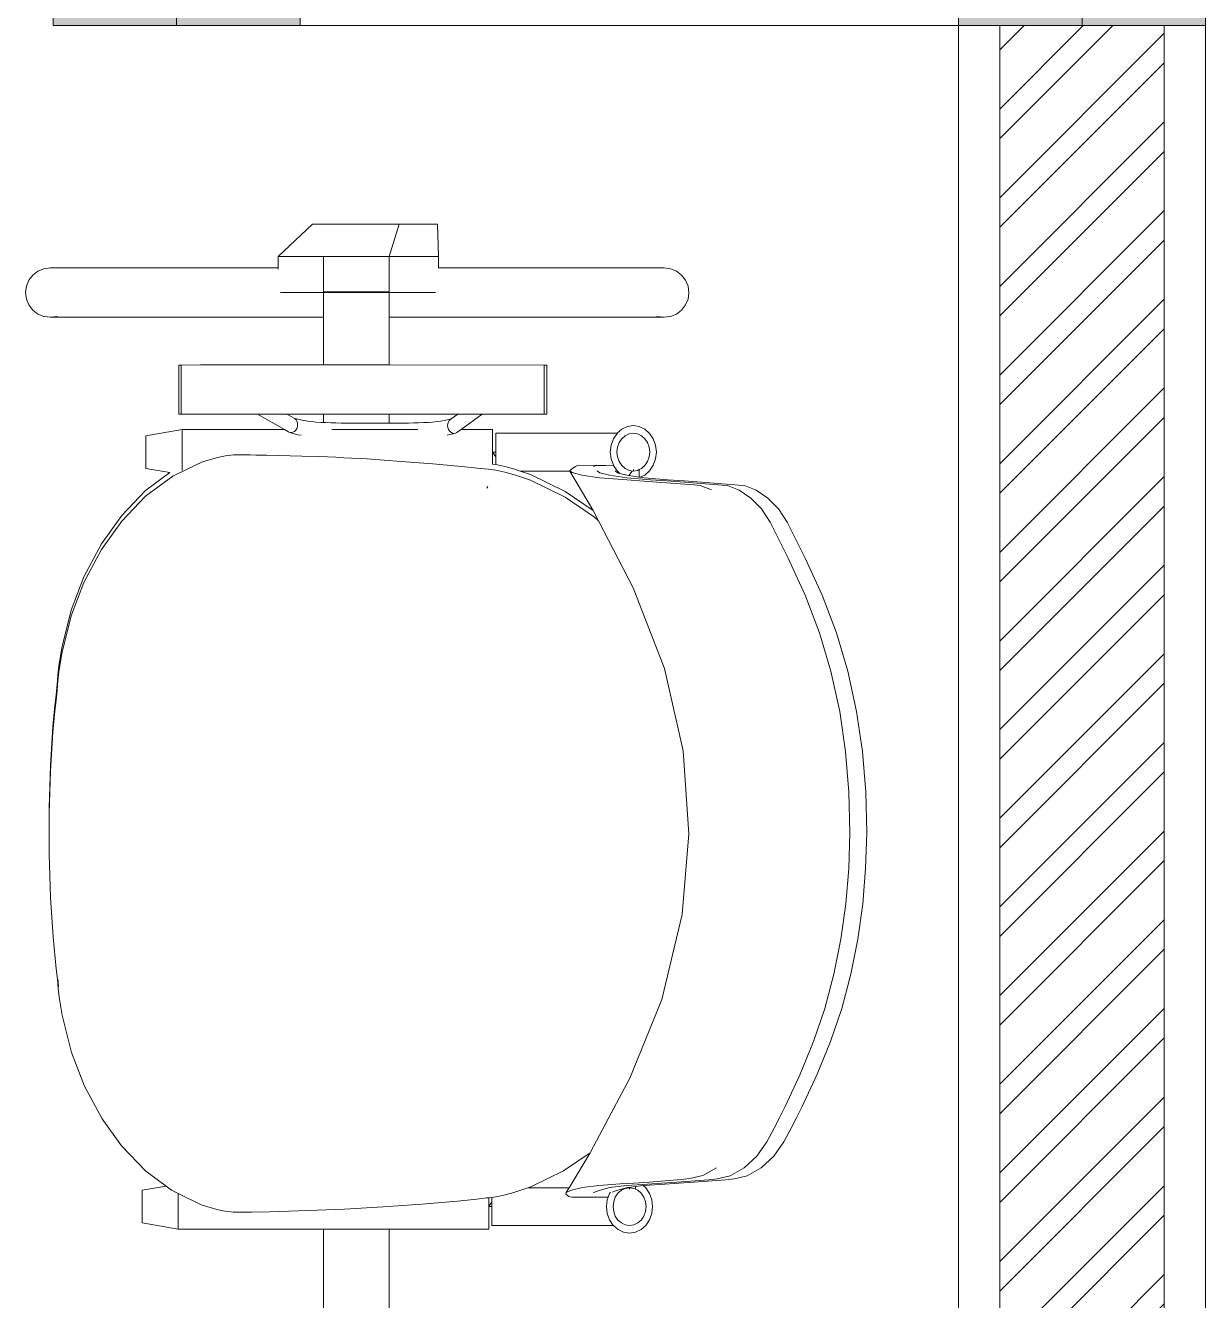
# Model space of a CAD drawing. Header units: millimetres. Extents: x -280308 to 6402717, y -14 to 2073074.
# Drawn here: x -20584 to -19867, y 638798 to 639573 of the extents above; entities that cross this region are included whole.
import ezdxf

# ---------------------------------------------------------------- set-up
doc = ezdxf.new("R2010")
doc.units = ezdxf.units.MM
doc.layers.get('0').update_dxf_attribs({"lineweight": 0})
for name, color, linetype, lineweight in [('A-ALINE-1', 91, 'Continuous', 20), ('A-ALINE-3', 111, 'Continuous', 15), ('A-ALINE-6', 117, 'Continuous', 9), ('A-FURN-EQPM', 177, 'Continuous', 0)]:
    doc.layers.add(name, color=color, linetype=linetype, lineweight=lineweight)
doc.layers.add('A-FILL-1', color=7, linetype='Continuous', lineweight=0, true_color=0x454545)

# ---------------------------------------------------------------- blocks, each defined once
blk = doc.blocks.new('A$Ccf87384a')
blk.add_wipeout([(-75, 75), (75, 75), (75, -75), (-75, -75)])
blk.add_wipeout([(-75, -75), (-75, 75), (75, 75), (75, -75)])
at = {"layer": 'A-FILL-1', "ltscale": 0.25}
h = blk.add_hatch(color=256, dxfattribs=at)
h.dxf.hatch_style = 1
h.paths.add_polyline_path([(-75, -75), (-75, 75), (75, 75), (75, -75)])
at = {"layer": 'A-ALINE-1'}
blk.add_lwpolyline([(-75, -75), (-75, 75), (75, 75), (75, -75)], close=True, dxfattribs=at)
at = {"layer": 'A-FILL-1', "ltscale": 0.25}
for p, q in [((0, 75), (0, -75)), ((-75, 0), (75, 0))]:
    blk.add_line(p, q, dxfattribs=at)
blk = doc.blocks.new('A$C52fb07ff')
at = {"ltscale": 0.25}
blk.add_blockref('A$Ccf87384a', (25522.8, -9296.96), dxfattribs=at)
at = {"layer": 'A-ALINE-6'}
blk.add_lwpolyline([(25997.8, -9221.96), (25597.8, -9221.96), (25597.8, -9371.96), (25997.8, -9371.96)], close=True, dxfattribs=at)
at = {"ltscale": 0.25}
blk.add_blockref('A$Ccf87384a', (26072.8, -9296.96), dxfattribs=at)
at = {"layer": 'A-FILL-1', "ltscale": 0.25}
h = blk.add_hatch(dxfattribs=at)
h.set_pattern_fill('ANSI32', color=256, scale=4, angle=180)
h.set_pattern_definition([(225, (130700.98, -42918.705), (26.940768, -26.940768), []), (225, (130683.02, -42918.705), (26.940768, -26.940768), [])])
h.paths.add_polyline_path([(26022.8, -9371.96), (26022.8, -19521.96), (26122.8, -19521.96), (26122.8, -9371.96)])
at = {"layer": 'A-ALINE-3', "linetype": 'Continuous'}
blk.add_lwpolyline([(26022.8, -9371.96), (26022.8, -19521.96), (26122.8, -19521.96), (26122.8, -9371.96)], close=True, dxfattribs=at)
at = {"layer": 'A-ALINE-6'}
blk.add_lwpolyline([(25997.8, -9371.96), (25997.8, -19521.96), (26147.8, -19521.96), (26147.8, -9371.96)], close=True, dxfattribs=at)
blk = doc.blocks.new('A$C3a0a0d7c')
at = {"color": 0, "linetype": 'ByBlock', "lineweight": -2}
for p, q in [((-0.09673, 1.813), (-0.07584, 1.83252)), ((-0.07584, 1.83252), (-0.02318, 1.83252)), ((-0.02924, 1.813), (-0.02318, 1.83252)), ((-0.02318, 1.83252), (0, 1.83252)), ((0.00058, 1.813), (0, 1.83252)), ((-0.23912, 1.80549), (-0.24273, 1.80399)), ((-0.23524, 1.806), (-0.23912, 1.80549)), ((-0.23524, 1.806), (-0.09673, 1.806)), ((-0.09673, 1.806), (-0.09673, 1.813)), ((-0.06924, 1.813), (-0.09673, 1.813)), ((-0.09673, 1.80536), (-0.09673, 1.806)), ((-0.02924, 1.813), (-0.06924, 1.813)), ((-0.06924, 1.79152), (-0.06924, 1.813)), ((-0.02924, 1.79152), (-0.02924, 1.813)), ((0.00058, 1.813), (-0.02924, 1.813)), ((0.00058, 1.806), (0.00047, 1.806)), ((0.00058, 1.806), (0.00058, 1.813)), ((0.00058, 1.806), (0.13776, 1.806)), ((0.13776, 1.806), (0.14164, 1.80549)), ((0.14164, 1.80549), (0.14525, 1.80399)), ((-0.24822, 1.7985), (-0.24971, 1.79488)), ((-0.24584, 1.80161), (-0.24822, 1.7985)), ((-0.24273, 1.80399), (-0.24584, 1.80161)), ((0.00058, 1.80399), (0.00058, 1.80407)), ((0.14525, 1.80399), (0.14835, 1.80161)), ((0.14835, 1.80161), (0.15073, 1.7985)), ((0.15073, 1.7985), (0.15223, 1.79488)), ((-0.24971, 1.79488), (-0.25022, 1.791)), ((-0.25022, 1.791), (-0.24971, 1.78712)), ((-0.06924, 1.791), (-0.0954, 1.791)), ((-0.02924, 1.79152), (-0.06924, 1.79152)), ((-0.06924, 1.791), (-0.06924, 1.79152)), ((-0.02924, 1.791), (-0.06924, 1.791)), ((-0.06924, 1.776), (-0.06924, 1.791)), ((-0.02924, 1.791), (-0.02924, 1.79152)), ((-0.02924, 1.776), (-0.02924, 1.791)), ((-0.00114, 1.791), (-0.02924, 1.791)), ((0.15223, 1.79488), (0.15274, 1.791)), ((0.15274, 1.791), (0.15223, 1.78712)), ((-0.24971, 1.78712), (-0.24822, 1.7835)), ((-0.24822, 1.7835), (-0.24584, 1.78039)), ((0.15073, 1.7835), (0.14835, 1.78039)), ((0.15223, 1.78712), (0.15073, 1.7835)), ((-0.24584, 1.78039), (-0.24273, 1.77801)), ((-0.24273, 1.77801), (-0.23912, 1.77651)), ((-0.23912, 1.77651), (-0.23524, 1.776)), ((-0.23859, 1.77651), (-0.23498, 1.77603)), ((-0.23498, 1.77603), (-0.23524, 1.776)), ((-0.23492, 1.776), (-0.23498, 1.77603)), ((-0.23492, 1.776), (-0.23472, 1.776)), ((-0.23472, 1.776), (-0.23085, 1.77651)), ((-0.23472, 1.776), (-0.23136, 1.77651)), ((-0.23472, 1.776), (-0.06924, 1.776)), ((-0.06924, 1.74713), (-0.06924, 1.776)), ((-0.02924, 1.74713), (-0.02924, 1.776)), ((0.13723, 1.776), (-0.02924, 1.776)), ((0.13723, 1.776), (0.13336, 1.77651)), ((0.13723, 1.776), (0.13388, 1.77651)), ((0.13723, 1.776), (0.13743, 1.776)), ((0.1375, 1.77603), (0.13743, 1.776)), ((0.14111, 1.77651), (0.1375, 1.77603)), ((0.13776, 1.776), (0.1375, 1.77603)), ((0.14164, 1.77651), (0.13776, 1.776)), ((0.14525, 1.77801), (0.14164, 1.77651)), ((0.14835, 1.78039), (0.14525, 1.77801)), ((-0.15713, 1.74702), (-0.15709, 1.74702)), ((-0.15713, 1.71712), (-0.15713, 1.74702)), ((-0.15691, 1.74701), (-0.15709, 1.74702)), ((-0.15691, 1.74701), (-0.15677, 1.74701)), ((-0.15677, 1.74701), (-0.15659, 1.74701)), ((-0.15594, 1.74701), (-0.15659, 1.74701)), ((-0.15594, 1.74701), (-0.15567, 1.74701)), ((-0.14384, 1.74705), (-0.15567, 1.74701)), ((-0.15567, 1.71713), (-0.15567, 1.74701)), ((-0.06924, 1.74713), (-0.14384, 1.74705)), ((-0.02924, 1.74713), (-0.06924, 1.74713)), ((0.06477, 1.74702), (-0.02924, 1.74713)), ((0.06477, 1.74702), (0.06534, 1.74702)), ((0.06477, 1.71712), (0.06477, 1.74702)), ((0.06534, 1.74702), (0.06583, 1.74701)), ((0.06616, 1.747), (0.06583, 1.74701)), ((0.06616, 1.747), (0.0662, 1.74701)), ((0.0662, 1.74701), (0.06644, 1.74701)), ((0.06644, 1.74701), (0.06651, 1.74701)), ((0.06651, 1.71711), (0.06651, 1.74701)), ((-0.15709, 1.71712), (-0.15713, 1.71712)), ((-0.15709, 1.71712), (-0.15702, 1.71712)), ((-0.15702, 1.71712), (-0.15691, 1.71713)), ((-0.15691, 1.71713), (-0.15677, 1.71711)), ((-0.15677, 1.71711), (-0.15659, 1.71713)), ((-0.15659, 1.71713), (-0.15641, 1.71711)), ((-0.15641, 1.71711), (-0.15617, 1.71713)), ((-0.15617, 1.71713), (-0.15594, 1.71711)), ((-0.15594, 1.71711), (-0.15567, 1.71713)), ((-0.15567, 1.71713), (-0.15542, 1.71711)), ((-0.15542, 1.71711), (-0.15431, 1.71711)), ((-0.15431, 1.71711), (-0.14384, 1.71715)), ((-0.14384, 1.71715), (-0.14249, 1.71713)), ((-0.14249, 1.71713), (-0.12429, 1.71719)), ((-0.12429, 1.71719), (-0.12323, 1.71716)), ((-0.12323, 1.71716), (-0.10936, 1.7172)), ((-0.10936, 1.7172), (-0.10932, 1.71718)), ((-0.10932, 1.71718), (-0.1044, 1.71721)), ((-0.10932, 1.71718), (-0.09292, 1.7078)), ((-0.10362, 1.71719), (-0.1044, 1.71721)), ((-0.10362, 1.71719), (-0.09146, 1.71722)), ((-0.09146, 1.71722), (-0.09142, 1.7172)), ((-0.09142, 1.7172), (-0.08425, 1.71723)), ((-0.09142, 1.7172), (-0.08705, 1.7147)), ((-0.08705, 1.7147), (-0.08634, 1.71443)), ((-0.08705, 1.7147), (-0.08664, 1.71447)), ((-0.08664, 1.71447), (-0.0859, 1.71378)), ((-0.08634, 1.71443), (-0.08485, 1.71401)), ((-0.0859, 1.71378), (-0.08534, 1.71288)), ((-0.08534, 1.71288), (-0.08501, 1.7118)), ((-0.08485, 1.71401), (-0.08309, 1.71361)), ((-0.08376, 1.7172), (-0.08425, 1.71723)), ((-0.08376, 1.7172), (-0.06924, 1.71723)), ((-0.08309, 1.71361), (-0.08106, 1.71325)), ((-0.08106, 1.71325), (-0.07879, 1.71291)), ((-0.07879, 1.71291), (-0.0763, 1.71262)), ((-0.0763, 1.71262), (-0.07363, 1.71236)), ((-0.06924, 1.71206), (-0.06924, 1.71723)), ((-0.06924, 1.71723), (-0.06394, 1.71723)), ((-0.06374, 1.71721), (-0.06394, 1.71723)), ((-0.06374, 1.71721), (-0.04366, 1.71721)), ((-0.04366, 1.71721), (-0.04357, 1.71724)), ((-0.02924, 1.71723), (-0.04357, 1.71724)), ((-0.02924, 1.71176), (-0.02924, 1.71723)), ((-0.02924, 1.71723), (-0.02361, 1.71721)), ((-0.02361, 1.71721), (-0.02322, 1.71723)), ((-0.02322, 1.71723), (-0.00369, 1.7172)), ((-0.00369, 1.7172), (-0.00301, 1.71722)), ((0.01232, 1.71718), (-0.00301, 1.71722)), ((-0.00291, 1.71236), (-0.00037, 1.71262)), ((-0.00037, 1.71262), (0.00197, 1.71291)), ((0.00197, 1.71291), (0.00409, 1.71325)), ((0.00409, 1.71325), (0.00595, 1.71361)), ((0.00595, 1.71361), (0.00755, 1.71401)), ((0.0072, 1.71332), (0.00663, 1.71241)), ((0.00794, 1.714), (0.0072, 1.71332)), ((0.00755, 1.71401), (0.00825, 1.71423)), ((0.00794, 1.714), (0.00825, 1.71423)), ((0.00825, 1.71423), (0.01232, 1.71718)), ((0.01235, 1.7172), (0.01232, 1.71718)), ((0.01235, 1.7172), (0.01602, 1.71718)), ((0.01437, 1.7078), (0.02727, 1.71716)), ((0.01602, 1.71718), (0.01698, 1.7172)), ((0.02727, 1.71716), (0.01698, 1.7172)), ((0.02731, 1.71718), (0.02727, 1.71716)), ((0.03541, 1.71715), (0.02731, 1.71718)), ((0.03541, 1.71715), (0.03666, 1.71717)), ((0.03666, 1.71717), (0.0544, 1.71712)), ((0.0544, 1.71712), (0.05593, 1.71714)), ((0.05593, 1.71714), (0.0633, 1.7171)), ((0.0633, 1.7171), (0.06409, 1.7171)), ((0.06469, 1.7171), (0.06409, 1.7171)), ((0.06477, 1.71712), (0.06469, 1.7171)), ((0.06477, 1.71712), (0.06526, 1.7171)), ((0.06526, 1.7171), (0.06534, 1.71712)), ((0.06534, 1.71712), (0.06577, 1.7171)), ((0.06577, 1.7171), (0.06583, 1.71711)), ((0.06583, 1.71711), (0.06616, 1.7171)), ((0.06616, 1.7171), (0.0662, 1.71711)), ((0.0662, 1.71711), (0.06644, 1.71711)), ((0.06644, 1.71711), (0.06651, 1.71711)), ((-0.15513, 1.7078), (-0.17713, 1.704)), ((-0.09292, 1.7078), (-0.15513, 1.7078)), ((-0.15513, 1.68288), (-0.15513, 1.7078)), ((-0.09292, 1.7078), (-0.09054, 1.70644)), ((-0.08967, 1.70603), (-0.09054, 1.70644)), ((-0.08872, 1.70593), (-0.08967, 1.70603)), ((-0.08967, 1.70603), (-0.08839, 1.70555)), ((-0.08776, 1.70613), (-0.08872, 1.70593)), ((-0.08839, 1.70555), (-0.0868, 1.7051)), ((-0.08686, 1.70662), (-0.08776, 1.70613)), ((-0.08608, 1.70738), (-0.08686, 1.70662)), ((-0.0868, 1.7051), (-0.0849, 1.70468)), ((-0.08547, 1.70835), (-0.08608, 1.70738)), ((-0.08507, 1.70946), (-0.08547, 1.70835)), ((-0.08491, 1.71064), (-0.08507, 1.70946)), ((-0.08501, 1.7118), (-0.08491, 1.71064)), ((-0.07363, 1.71236), (-0.07079, 1.71214)), ((-0.07079, 1.71214), (-0.06924, 1.71206)), ((-0.06924, 1.71206), (-0.06782, 1.71198)), ((-0.06475, 1.71185), (-0.06782, 1.71198)), ((-0.06475, 1.71185), (-0.06171, 1.71179)), ((-0.012, 1.7078), (-0.06419, 1.7078)), ((-0.06171, 1.71179), (-0.05844, 1.71176)), ((-0.05844, 1.71176), (-0.02924, 1.71176)), ((-0.02924, 1.71176), (-0.0175, 1.71176)), ((-0.0175, 1.71176), (-0.01434, 1.71179)), ((-0.01434, 1.71179), (-0.01142, 1.71185)), ((-0.01142, 1.71185), (-0.00847, 1.71198)), ((-0.00847, 1.71198), (-0.00562, 1.71215)), ((-0.00562, 1.71215), (-0.00291, 1.71236)), ((0.0063, 1.71134), (0.0062, 1.71018)), ((0.0062, 1.71018), (0.00636, 1.709)), ((0.00663, 1.71241), (0.0063, 1.71134)), ((0.00636, 1.709), (0.00676, 1.70789)), ((0.00676, 1.70789), (0.00738, 1.70692)), ((0.00738, 1.70692), (0.00816, 1.70616)), ((0.00782, 1.70469), (0.00954, 1.70511)), ((0.00816, 1.70616), (0.00906, 1.70566)), ((0.00906, 1.70566), (0.01003, 1.70546)), ((0.00954, 1.70511), (0.01098, 1.70557)), ((0.01003, 1.70546), (0.01098, 1.70557)), ((0.01098, 1.70557), (0.01186, 1.70598)), ((0.01186, 1.70598), (0.01437, 1.7078)), ((0.03354, 1.7078), (0.01437, 1.7078)), ((0.03354, 1.7078), (0.03354, 1.68678)), ((0.10924, 1.7056), (0.03541, 1.7056)), ((0.03541, 1.68656), (0.03541, 1.7056)), ((0.10911, 1.70548), (0.10689, 1.70215)), ((0.10924, 1.7056), (0.10911, 1.70548)), ((0.11201, 1.70804), (0.10924, 1.7056)), ((0.11539, 1.70965), (0.11201, 1.70804)), ((0.11642, 1.70521), (0.11401, 1.70406)), ((0.11901, 1.7102), (0.11539, 1.70965)), ((0.11901, 1.7056), (0.11642, 1.70521)), ((0.12263, 1.70965), (0.11901, 1.7102)), ((0.1216, 1.70521), (0.11901, 1.7056)), ((0.12401, 1.70406), (0.1216, 1.70521)), ((0.12601, 1.70804), (0.12263, 1.70965)), ((0.12891, 1.70548), (0.12601, 1.70804)), ((0.13113, 1.70215), (0.12891, 1.70548)), ((-0.17713, 1.68419), (-0.17713, 1.704)), ((-0.0849, 1.70468), (-0.08285, 1.7043)), ((0.00587, 1.7043), (0.00782, 1.70469)), ((0.10549, 1.69827), (0.10501, 1.6941)), ((0.10689, 1.70215), (0.10549, 1.69827)), ((0.10935, 1.69708), (0.10901, 1.6941)), ((0.11035, 1.69985), (0.10935, 1.69708)), ((0.11194, 1.70223), (0.11035, 1.69985)), ((0.11401, 1.70406), (0.11194, 1.70223)), ((0.12608, 1.70223), (0.12401, 1.70406)), ((0.12767, 1.69985), (0.12608, 1.70223)), ((0.12867, 1.69708), (0.12767, 1.69985)), ((0.12901, 1.6941), (0.12867, 1.69708)), ((0.13253, 1.69827), (0.13113, 1.70215)), ((0.13301, 1.6941), (0.13253, 1.69827)), ((-0.13356, 1.6908), (-0.14269, 1.68819)), ((-0.12882, 1.69175), (-0.13356, 1.6908)), ((-0.12397, 1.69245), (-0.12882, 1.69175)), ((-0.11888, 1.69241), (-0.12397, 1.69245)), ((-0.11379, 1.69236), (-0.11888, 1.69241)), ((-0.11026, 1.69231), (-0.11379, 1.69236)), ((-0.10357, 1.69221), (-0.11026, 1.69231)), ((-0.08238, 1.6917), (-0.10357, 1.69221)), ((-0.072, 1.69134), (-0.08238, 1.6917)), ((-0.06681, 1.69113), (-0.072, 1.69134)), ((-0.06162, 1.69091), (-0.06681, 1.69113)), ((-0.05688, 1.69069), (-0.06162, 1.69091)), ((-0.05215, 1.69045), (-0.05688, 1.69069)), ((-0.04272, 1.68994), (-0.05215, 1.69045)), ((-0.022, 1.68846), (-0.04272, 1.68994)), ((0.03541, 1.6941), (0.03354, 1.6941)), ((0.03541, 1.69112), (0.03354, 1.6941)), ((0.10501, 1.6941), (0.10549, 1.68993)), ((0.10549, 1.68993), (0.10689, 1.68605)), ((0.10901, 1.6941), (0.10935, 1.69112)), ((0.10935, 1.69112), (0.11035, 1.68835)), ((0.12767, 1.68835), (0.12867, 1.69112)), ((0.12867, 1.69112), (0.12901, 1.6941)), ((0.13113, 1.68605), (0.13253, 1.68993)), ((0.13253, 1.68993), (0.13301, 1.6941)), ((-0.17737, 1.67068), (-0.16258, 1.68168)), ((-0.16258, 1.68168), (-0.17713, 1.68419)), ((-0.16258, 1.68168), (-0.16254, 1.68171)), ((-0.16082, 1.67955), (-0.15206, 1.68373)), ((-0.15206, 1.68373), (-0.14269, 1.68819)), ((-0.022, 1.68846), (-0.00282, 1.68692)), ((-0.00282, 1.68692), (0.01665, 1.68519)), ((0.02605, 1.68419), (0.01665, 1.68519)), ((0.03078, 1.68365), (0.02605, 1.68419)), ((0.03553, 1.6831), (0.03078, 1.68365)), ((0.03354, 1.68671), (0.03354, 1.68678)), ((0.03541, 1.68656), (0.03354, 1.68678)), ((0.03553, 1.68655), (0.03541, 1.68656)), ((0.04091, 1.68536), (0.03553, 1.68655)), ((0.04091, 1.68191), (0.03553, 1.6831)), ((0.04621, 1.68394), (0.04091, 1.68536)), ((0.04621, 1.68049), (0.04091, 1.68191)), ((0.05019, 1.6826), (0.04621, 1.68394)), ((0.05661, 1.68044), (0.05019, 1.6826)), ((0.05019, 1.6826), (0.08048, 1.6826)), ((0.08042, 1.6827), (0.08104, 1.68338)), ((0.08195, 1.68165), (0.08042, 1.6827)), ((0.08048, 1.6826), (0.08042, 1.6827)), ((0.09457, 1.65866), (0.08048, 1.6826)), ((0.08104, 1.68338), (0.08228, 1.68431)), ((0.08781, 1.68006), (0.08195, 1.68165)), ((0.08228, 1.68431), (0.08387, 1.68528)), ((0.08387, 1.68528), (0.08553, 1.68606)), ((0.09634, 1.68601), (0.08553, 1.68606)), ((0.09475, 1.68528), (0.09634, 1.68601)), ((0.09634, 1.68601), (0.09645, 1.68606)), ((0.10222, 1.68599), (0.09634, 1.68601)), ((0.10691, 1.68601), (0.09645, 1.68606)), ((0.09715, 1.68259), (0.09711, 1.68263)), ((0.09863, 1.68157), (0.09715, 1.68259)), ((0.1045, 1.67998), (0.09863, 1.68157)), ((0.10689, 1.68605), (0.10691, 1.68601)), ((0.10691, 1.68601), (0.10911, 1.68272)), ((0.10935, 1.68157), (0.10788, 1.68263)), ((0.10911, 1.68272), (0.11088, 1.68115)), ((0.11088, 1.68115), (0.10935, 1.68157)), ((0.11035, 1.68835), (0.11194, 1.68597)), ((0.11194, 1.68597), (0.11401, 1.68414)), ((0.11401, 1.68414), (0.11642, 1.68299)), ((0.11823, 1.68242), (0.11631, 1.6798)), ((0.11642, 1.68299), (0.11901, 1.6826)), ((0.11901, 1.6826), (0.11901, 1.68348)), ((0.11901, 1.6826), (0.1216, 1.68299)), ((0.1216, 1.68299), (0.12263, 1.68348)), ((0.12263, 1.68348), (0.12401, 1.68414)), ((0.12263, 1.67883), (0.12263, 1.68348)), ((0.12401, 1.68414), (0.12608, 1.68597)), ((0.12601, 1.68016), (0.12891, 1.68272)), ((0.12608, 1.68597), (0.12767, 1.68835)), ((0.12891, 1.68272), (0.13113, 1.68605)), ((-0.17737, 1.66723), (-0.16082, 1.67955)), ((0.05661, 1.67699), (0.04621, 1.68049)), ((0.07765, 1.67016), (0.05661, 1.68044)), ((0.07765, 1.66671), (0.05661, 1.67699)), ((0.09839, 1.67845), (0.08781, 1.68006)), ((0.11273, 1.67736), (0.09839, 1.67845)), ((0.11507, 1.67837), (0.1045, 1.67998)), ((0.11515, 1.67998), (0.11088, 1.68115)), ((0.12269, 1.67668), (0.11273, 1.67736)), ((0.12941, 1.67728), (0.11507, 1.67837)), ((0.11631, 1.6798), (0.11515, 1.67998)), ((0.12263, 1.67883), (0.11631, 1.6798)), ((0.12308, 1.67876), (0.12263, 1.67883)), ((0.13335, 1.67588), (0.12269, 1.67668)), ((0.12308, 1.67876), (0.12601, 1.68016)), ((0.12566, 1.67837), (0.12308, 1.67876)), ((0.13994, 1.67728), (0.12566, 1.67837)), ((0.13938, 1.67661), (0.12941, 1.67728)), ((0.13335, 1.67588), (0.156, 1.67412)), ((0.15003, 1.6758), (0.13938, 1.67661)), ((0.14987, 1.67661), (0.13994, 1.67728)), ((0.16049, 1.6758), (0.14987, 1.67661)), ((0.15003, 1.6758), (0.17269, 1.67404)), ((0.15957, 1.67386), (0.156, 1.67412)), ((0.16651, 1.67106), (0.15957, 1.67386)), ((0.16049, 1.6758), (0.18307, 1.67404)), ((0.17625, 1.67378), (0.17269, 1.67404)), ((0.1832, 1.67098), (0.17625, 1.67378)), ((0.18663, 1.67378), (0.18307, 1.67404)), ((0.19355, 1.67098), (0.18663, 1.67378)), ((-0.19177, 1.65556), (-0.17737, 1.67068)), ((-0.19177, 1.65211), (-0.17737, 1.66723)), ((0.03062, 1.67323), (0.02999, 1.67216)), ((0.07765, 1.67016), (0.09464, 1.65853)), ((0.07765, 1.66671), (0.09549, 1.65449)), ((0.19036, 1.66612), (0.1832, 1.67098)), ((0.19695, 1.65953), (0.19036, 1.66612)), ((0.2007, 1.66612), (0.19355, 1.67098)), ((0.20728, 1.65953), (0.2007, 1.66612)), ((0.09457, 1.65866), (0.09464, 1.65853)), ((0.09464, 1.65853), (0.09782, 1.65236)), ((0.20219, 1.65156), (0.19695, 1.65953)), ((0.21252, 1.65156), (0.20728, 1.65953)), ((-0.20411, 1.63832), (-0.19177, 1.65556)), ((-0.20411, 1.63487), (-0.19177, 1.65211)), ((0.09549, 1.65449), (0.09782, 1.65236)), ((0.09782, 1.65236), (0.11885, 1.61168)), ((0.21308, 1.62963), (0.20219, 1.65156)), ((0.22339, 1.62963), (0.21252, 1.65156)), ((-0.21476, 1.61833), (-0.20411, 1.63832)), ((-0.21476, 1.61488), (-0.20411, 1.63487)), ((0.22332, 1.6072), (0.21308, 1.62963)), ((0.23363, 1.6072), (0.22339, 1.62963)), ((-0.22248, 1.59804), (-0.21476, 1.61833)), ((-0.22248, 1.59459), (-0.21476, 1.61488)), ((0.11885, 1.61168), (0.13798, 1.56266)), ((0.23207, 1.58429), (0.22332, 1.6072)), ((0.24238, 1.58429), (0.23363, 1.6072)), ((-0.22248, 1.59804), (-0.22824, 1.57509)), ((-0.22248, 1.59459), (-0.22824, 1.57164)), ((0.23904, 1.56089), (0.23207, 1.58429)), ((0.24935, 1.56089), (0.24238, 1.58429)), ((-0.22824, 1.57509), (-0.22991, 1.56401)), ((-0.22824, 1.57164), (-0.22991, 1.56056)), ((-0.2305, 1.55843), (-0.23092, 1.55282)), ((-0.22991, 1.56401), (-0.2305, 1.55843)), ((-0.22991, 1.56056), (-0.2305, 1.55498)), ((0.13798, 1.56266), (0.1493, 1.51262)), ((0.24437, 1.5365), (0.23904, 1.56089)), ((0.25467, 1.5365), (0.24935, 1.56089)), ((-0.23092, 1.55282), (-0.23166, 1.54648)), ((-0.2305, 1.55498), (-0.23092, 1.54937)), ((-0.23166, 1.54648), (-0.23235, 1.54011)), ((-0.23166, 1.54303), (-0.23235, 1.53666)), ((-0.23092, 1.54937), (-0.23166, 1.54303)), ((-0.23235, 1.54011), (-0.23356, 1.5273)), ((-0.23235, 1.53666), (-0.23356, 1.52385)), ((0.24796, 1.51208), (0.24437, 1.5365)), ((0.25827, 1.51208), (0.25467, 1.5365)), ((-0.23505, 1.50365), (-0.23356, 1.5273)), ((-0.23505, 1.5002), (-0.23356, 1.52385)), ((0.1493, 1.51262), (0.15273, 1.46217)), ((0.24996, 1.48751), (0.24796, 1.51208)), ((0.26026, 1.48751), (0.25827, 1.51208)), ((-0.23592, 1.47816), (-0.23505, 1.50365)), ((-0.23592, 1.47471), (-0.23505, 1.5002)), ((0.25049, 1.4627), (0.24996, 1.48751)), ((0.2608, 1.4627), (0.26026, 1.48751)), ((-0.23592, 1.47471), (-0.23592, 1.47816)), ((-0.23592, 1.45314), (-0.23592, 1.47471)), ((0.15273, 1.46217), (0.14877, 1.41308)), ((0.24983, 1.44102), (0.25049, 1.4627)), ((0.26013, 1.44102), (0.2608, 1.4627)), ((-0.23592, 1.4531), (-0.23592, 1.45314)), ((-0.23592, 1.44969), (-0.23592, 1.4531)), ((-0.23501, 1.4235), (-0.23592, 1.44969)), ((0.24804, 1.41952), (0.24983, 1.44102)), ((0.25834, 1.41952), (0.26013, 1.44102)), ((-0.23501, 1.4235), (-0.23346, 1.39943)), ((0.24506, 1.39812), (0.24804, 1.41952)), ((0.25537, 1.39812), (0.25834, 1.41952)), ((0.14877, 1.41308), (0.13637, 1.36145)), ((-0.23346, 1.39943), (-0.23224, 1.38652)), ((0.24084, 1.37675), (0.24506, 1.39812)), ((0.25114, 1.37675), (0.25537, 1.39812)), ((-0.23224, 1.38652), (-0.23154, 1.38009)), ((-0.23154, 1.38009), (-0.23079, 1.37368)), ((-0.23079, 1.37368), (-0.23036, 1.36822)), ((-0.23052, 1.37373), (-0.23036, 1.37167)), ((-0.23036, 1.37167), (-0.23011, 1.36941)), ((0.23532, 1.35604), (0.24084, 1.37675)), ((0.24563, 1.35604), (0.25114, 1.37675)), ((-0.23036, 1.36822), (-0.22976, 1.36276)), ((-0.22976, 1.36276), (-0.22805, 1.35183)), ((0.13637, 1.36145), (0.11697, 1.3137)), ((0.22845, 1.33584), (0.23532, 1.35604)), ((0.23876, 1.33584), (0.24563, 1.35604)), ((-0.22223, 1.3292), (-0.22805, 1.35183)), ((0.22038, 1.31602), (0.22845, 1.33584)), ((0.23069, 1.31602), (0.23876, 1.33584)), ((-0.21438, 1.30881), (-0.22223, 1.3292)), ((0.11697, 1.3137), (0.10556, 1.29225)), ((0.21126, 1.29642), (0.22038, 1.31602)), ((0.22158, 1.29642), (0.23069, 1.31602)), ((-0.20371, 1.2889), (-0.21438, 1.30881)), ((0.20797, 1.28981), (0.21126, 1.29642)), ((0.21829, 1.28981), (0.22158, 1.29642)), ((-0.19195, 1.27252), (-0.20371, 1.2889)), ((0.10556, 1.29225), (0.093, 1.26863)), ((0.20462, 1.28324), (0.20797, 1.28981)), ((0.21495, 1.28324), (0.21829, 1.28981)), ((0.20016, 1.2749), (0.20462, 1.28324)), ((0.21049, 1.2749), (0.21495, 1.28324)), ((-0.17719, 1.25717), (-0.19195, 1.27252)), ((0.19409, 1.26617), (0.20016, 1.2749)), ((0.20442, 1.26617), (0.21049, 1.2749)), ((0.09273, 1.26819), (0.07665, 1.25724)), ((0.07994, 1.24703), (0.09273, 1.26819)), ((0.09273, 1.26819), (0.093, 1.26863)), ((0.18624, 1.25906), (0.19409, 1.26617)), ((0.19659, 1.25906), (0.20442, 1.26617)), ((-0.16487, 1.24795), (-0.17719, 1.25717)), ((0.07665, 1.25724), (0.05666, 1.24759)), ((0.1612, 1.25438), (0.16956, 1.25914)), ((0.17788, 1.2543), (0.18624, 1.25906)), ((0.18825, 1.2543), (0.19659, 1.25906)), ((-0.16487, 1.24795), (-0.17942, 1.24544)), ((-0.16163, 1.24552), (-0.16487, 1.24795)), ((0.05501, 1.24703), (0.05666, 1.24759)), ((0.08807, 1.24714), (0.09811, 1.24842)), ((0.09811, 1.24842), (0.11095, 1.2493)), ((0.10475, 1.24706), (0.11479, 1.24834)), ((0.11095, 1.2493), (0.11956, 1.24984)), ((0.11479, 1.24834), (0.12764, 1.24922)), ((0.11618, 1.24716), (0.12035, 1.2477)), ((0.11956, 1.24984), (0.12872, 1.25049)), ((0.12035, 1.2477), (0.12506, 1.2483)), ((0.12035, 1.2477), (0.12035, 1.24615)), ((0.12506, 1.2483), (0.12537, 1.24834)), ((0.12506, 1.2483), (0.12663, 1.24692)), ((0.12537, 1.24834), (0.13816, 1.24922)), ((0.12764, 1.24922), (0.13625, 1.24976)), ((0.14814, 1.25194), (0.12872, 1.25049)), ((0.13625, 1.24976), (0.1454, 1.25041)), ((0.13816, 1.24922), (0.14674, 1.24976)), ((0.16483, 1.25186), (0.1454, 1.25041)), ((0.14674, 1.24976), (0.15586, 1.25041)), ((0.14814, 1.25194), (0.1533, 1.25258)), ((0.1533, 1.25258), (0.1612, 1.25438)), ((0.17523, 1.25186), (0.15586, 1.25041)), ((0.16483, 1.25186), (0.16998, 1.2525)), ((0.16998, 1.2525), (0.17788, 1.2543)), ((0.17523, 1.25186), (0.18037, 1.2525)), ((0.18037, 1.2525), (0.18825, 1.2543)), ((-0.17942, 1.24544), (-0.17942, 1.22563)), ((-0.16163, 1.24552), (-0.15742, 1.24345)), ((-0.15742, 1.24345), (-0.14348, 1.23657)), ((-0.15742, 1.24345), (-0.15742, 1.22183)), ((0.01224, 1.23891), (0.02395, 1.24013)), ((0.02395, 1.24013), (0.02981, 1.24078)), ((0.02981, 1.24078), (0.03125, 1.24095)), ((0.03125, 1.24095), (0.03312, 1.24117)), ((0.03125, 1.24095), (0.03125, 1.22183)), ((0.03312, 1.24117), (0.03567, 1.24146)), ((0.03312, 1.24117), (0.03312, 1.22403)), ((0.03567, 1.24146), (0.04106, 1.24269)), ((0.04106, 1.24269), (0.04635, 1.24412)), ((0.04635, 1.24412), (0.05501, 1.24703)), ((0.05501, 1.24703), (0.07994, 1.24703)), ((0.07806, 1.24318), (0.07822, 1.2442)), ((0.07982, 1.24172), (0.07806, 1.24318)), ((0.07822, 1.2442), (0.07994, 1.24703)), ((0.07822, 1.2442), (0.08148, 1.2455)), ((0.08065, 1.24153), (0.07982, 1.24172)), ((0.08191, 1.24136), (0.08065, 1.24153)), ((0.08148, 1.2455), (0.08807, 1.24714)), ((0.0986, 1.24128), (0.08191, 1.24136)), ((0.09491, 1.24412), (0.09499, 1.24416)), ((0.09499, 1.24416), (0.09817, 1.24542)), ((0.09817, 1.24542), (0.10475, 1.24706)), ((0.09995, 1.24133), (0.0986, 1.24128)), ((0.09995, 1.24133), (0.09862, 1.24134)), ((0.10378, 1.24131), (0.09995, 1.24133)), ((0.1032, 1.2397), (0.10378, 1.24131)), ((0.10378, 1.24131), (0.1046, 1.24358)), ((0.1046, 1.24358), (0.10506, 1.24427)), ((0.10624, 1.24436), (0.10886, 1.24542)), ((0.10707, 1.23851), (0.10807, 1.24128)), ((0.10807, 1.24128), (0.10965, 1.24367)), ((0.10886, 1.24542), (0.11538, 1.24706)), ((0.10965, 1.24367), (0.11173, 1.24549)), ((0.11173, 1.24549), (0.11414, 1.24664)), ((0.11414, 1.24664), (0.11673, 1.24703)), ((0.11538, 1.24706), (0.11618, 1.24716)), ((0.11673, 1.24703), (0.11931, 1.24664)), ((0.11673, 1.24703), (0.11673, 1.24615)), ((0.11931, 1.24664), (0.12035, 1.24615)), ((0.12035, 1.24615), (0.12173, 1.24549)), ((0.12173, 1.24549), (0.1238, 1.24367)), ((0.1238, 1.24367), (0.12539, 1.24128)), ((0.12539, 1.24128), (0.12639, 1.23851)), ((0.12663, 1.24692), (0.12885, 1.24358)), ((0.12885, 1.24358), (0.13025, 1.2397)), ((-0.14348, 1.23657), (-0.13398, 1.23377)), ((-0.13398, 1.23377), (-0.12908, 1.23279)), ((-0.12908, 1.23279), (-0.12411, 1.2321)), ((-0.12411, 1.2321), (-0.11855, 1.23214)), ((-0.11855, 1.23214), (-0.113, 1.2322)), ((-0.113, 1.2322), (-0.10193, 1.23236)), ((-0.07859, 1.23309), (-0.10193, 1.23236)), ((-0.05651, 1.23399), (-0.07859, 1.23309)), ((-0.03299, 1.23532), (-0.05651, 1.23399)), ((-0.00947, 1.23706), (-0.03299, 1.23532)), ((-0.00947, 1.23706), (0.01224, 1.23891)), ((0.03312, 1.23851), (0.03125, 1.23553)), ((0.03312, 1.23553), (0.03125, 1.23553)), ((0.10273, 1.23553), (0.1032, 1.2397)), ((0.1032, 1.23137), (0.10273, 1.23553)), ((0.10673, 1.23553), (0.10707, 1.23851)), ((0.10707, 1.23256), (0.10673, 1.23553)), ((0.10807, 1.22978), (0.10707, 1.23256)), ((0.12639, 1.23256), (0.12539, 1.22978)), ((0.12639, 1.23851), (0.12673, 1.23553)), ((0.12673, 1.23553), (0.12639, 1.23256)), ((0.13025, 1.2397), (0.13073, 1.23553)), ((0.13073, 1.23553), (0.13025, 1.23137)), ((-0.15742, 1.22183), (-0.17942, 1.22563)), ((0.1046, 1.22748), (0.1032, 1.23137)), ((0.10683, 1.22415), (0.1046, 1.22748)), ((0.10965, 1.2274), (0.10807, 1.22978)), ((0.11173, 1.22558), (0.10965, 1.2274)), ((0.11414, 1.22443), (0.11173, 1.22558)), ((0.11673, 1.22403), (0.11414, 1.22443)), ((0.11931, 1.22443), (0.11673, 1.22403)), ((0.12173, 1.22558), (0.11931, 1.22443)), ((0.1238, 1.2274), (0.12173, 1.22558)), ((0.12539, 1.22978), (0.1238, 1.2274)), ((0.12885, 1.22748), (0.12663, 1.22415)), ((0.13025, 1.23137), (0.12885, 1.22748)), ((-0.06924, 1.22183), (-0.15742, 1.22183)), ((-0.06924, 1.15625), (-0.06924, 1.22183)), ((-0.02924, 1.22183), (-0.06924, 1.22183)), ((-0.02924, 1.15625), (-0.02924, 1.22183)), ((0.03125, 1.22183), (-0.02924, 1.22183)), ((0.10696, 1.22403), (0.03312, 1.22403)), ((0.10696, 1.22403), (0.10683, 1.22415)), ((0.10973, 1.22159), (0.10696, 1.22403)), ((0.1131, 1.21998), (0.10973, 1.22159)), ((0.11673, 1.21943), (0.1131, 1.21998)), ((0.12035, 1.21998), (0.11673, 1.21943)), ((0.12373, 1.22159), (0.12035, 1.21998)), ((0.12663, 1.22415), (0.12373, 1.22159))]:
    blk.add_line(p, q, dxfattribs=at)
blk = doc.blocks.new('A$C36884486')
at = {"xscale": 1000, "yscale": 1000, "zscale": 1000}
blk.add_blockref('A$C3a0a0d7c', (9383.43, -8103.35), dxfattribs=at)
blk = doc.blocks.new('aa')
at = {"ltscale": 0.25}
blk.add_blockref('A$C52fb07ff', (-46014.9, 648945.22), dxfattribs=at)
at = {"layer": 'A-FURN-EQPM', "ltscale": 0.25}
blk.add_blockref('A$C36884486', (-29717.1, 645723.26), dxfattribs=at)

msp = doc.modelspace()

# ---------------------------------------------------------------- block references
msp.add_blockref('aa', (0, 0))

doc.saveas('drawing.dxf')
